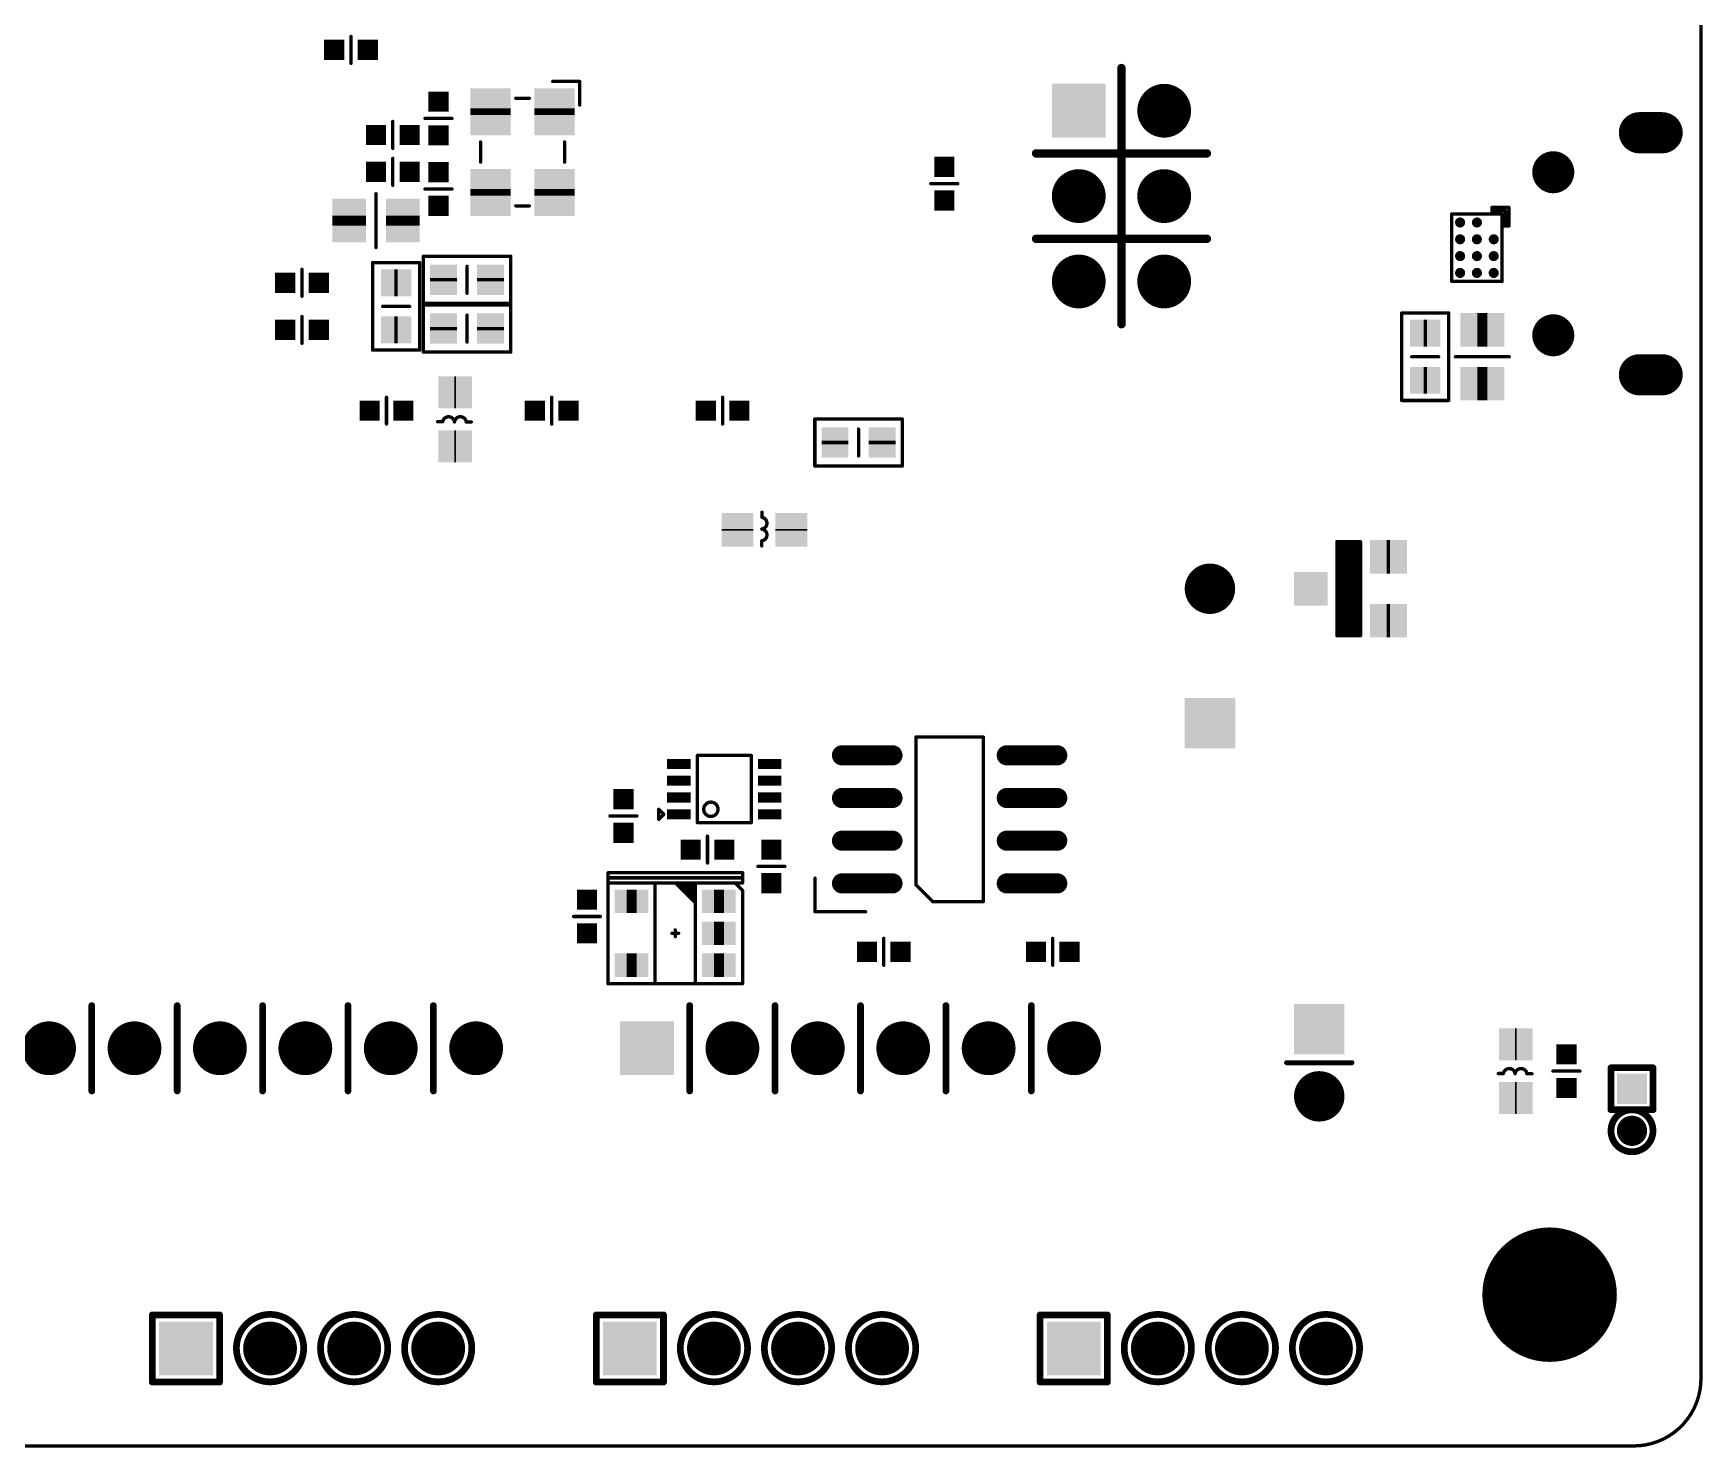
# Model space of a CAD drawing. Extents: x 100 to 205, y 100 to 175.
# Drawn here: x 155.41 to 205.05, y 99.95 to 142.02 of the extents above; entities that cross this region are included whole.
import ezdxf

# ---------------------------------------------------------------- set-up
doc = ezdxf.new("R2010")
doc.units = 0
doc.layers.get('0').update_dxf_attribs({"linetype": 'CONTINUOUS'})
doc.layers.add('MASK-BOTTOM_PHO', color=5, linetype='CONTINUOUS')
doc.layers.add('SILK-BOTTOM_PHO', color=14, linetype='CONTINUOUS')

# ---------------------------------------------------------------- blocks, each defined once
blk = doc.blocks.new('ROUND_32')
at = {"const_width": 1.999996}
blk.add_lwpolyline([(-0.999998, 0, 1), (0.999998, 0, 1)], format="xyb", close=True, dxfattribs=at)
blk = doc.blocks.new('SQUARE_33')
blk.add_solid([(0.499998, 0.499998), (0.499998, -0.499998), (-0.499998, 0.499998), (-0.499998, -0.499998)])
blk = doc.blocks.new('ROUND_11')
at = {"const_width": 0.44996}
blk.add_lwpolyline([(-0.22498, 0, 1), (0.22498, 0, 1)], format="xyb", close=True, dxfattribs=at)
blk = doc.blocks.new('SQUARE_162')
blk.add_solid([(0.44996, 0.44996), (0.44996, -0.44996), (-0.44996, 0.44996), (-0.44996, -0.44996)])
blk = doc.blocks.new('SQUARE_170')
blk.add_solid([(0.799972, 0.799972), (0.799972, -0.799972), (-0.799972, 0.799972), (-0.799972, -0.799972)])
blk = doc.blocks.new('ROUND_171')
at = {"const_width": 0.799972}
blk.add_lwpolyline([(-0.399986, 0, 1), (0.399986, 0, 1)], format="xyb", close=True, dxfattribs=at)
blk = doc.blocks.new('SQUARE_176')
blk.add_solid([(0.750062, 0.750062), (0.750062, -0.750062), (-0.750062, 0.750062), (-0.750062, -0.750062)])
blk = doc.blocks.new('ROUND_177')
at = {"const_width": 0.75006}
blk.add_lwpolyline([(-0.37503, 0, 1), (0.37503, 0, 1)], format="xyb", close=True, dxfattribs=at)
blk = doc.blocks.new('ROUND_187')
at = {"const_width": 0.149986}
blk.add_lwpolyline([(-0.074994, 0, 1), (0.074994, 0, 1)], format="xyb", close=True, dxfattribs=at)
blk = doc.blocks.new('SQUARE_191')
blk.add_solid([(0.299974, 0.299974), (0.299974, -0.299974), (-0.299974, 0.299974), (-0.299974, -0.299974)])
blk = doc.blocks.new('ROUND_230')
at = {"const_width": 0.624966}
blk.add_lwpolyline([(-0.312484, 0, 1), (0.312484, 0, 1)], format="xyb", close=True, dxfattribs=at)
blk = doc.blocks.new('ROUND_1')
at = {"const_width": 0.050038}
blk.add_lwpolyline([(-0.025018, 0, 1), (0.025018, 0, 1)], format="xyb", close=True, dxfattribs=at)
blk = doc.blocks.new('SQUARE_10')
blk.add_solid([(0.350012, 0.350012), (0.350012, -0.350012), (-0.350012, 0.350012), (-0.350012, -0.350012)])
blk = doc.blocks.new('SQUARE_48')
blk.add_solid([(0.599948, 0.599948), (0.599948, -0.599948), (-0.599948, 0.599948), (-0.599948, -0.599948)])
blk = doc.blocks.new('SQUARE_166')
blk.add_solid([(0.47498, 0.47498), (0.47498, -0.47498), (-0.47498, 0.47498), (-0.47498, -0.47498)])
blk = doc.blocks.new('ROUND_175')
at = {"const_width": 0.61252}
blk.add_lwpolyline([(-0.30626, 0, 1), (0.30626, 0, 1)], format="xyb", close=True, dxfattribs=at)
blk = doc.blocks.new('SQUARE_178')
blk.add_solid([(0.149986, 0.149986), (0.149986, -0.149986), (-0.149986, 0.149986), (-0.149986, -0.149986)])
blk = doc.blocks.new('SQUARE_188')
blk.add_solid([(0.40005, 0.40005), (0.40005, -0.40005), (-0.40005, 0.40005), (-0.40005, -0.40005)])
blk = doc.blocks.new('ROUND_219')
at = {"const_width": 0.299974}
blk.add_lwpolyline([(-0.149986, 0, 1), (0.149986, 0, 1)], format="xyb", close=True, dxfattribs=at)
blk = doc.blocks.new('ROUND_6')
at = {"const_width": 0.099948}
blk.add_lwpolyline([(-0.049974, 0, 1), (0.049974, 0, 1)], format="xyb", close=True, dxfattribs=at)
blk = doc.blocks.new('ROUND_22')
at = {"const_width": 0.124968}
blk.add_lwpolyline([(-0.062484, 0, 1), (0.062484, 0, 1)], format="xyb", close=True, dxfattribs=at)
blk = doc.blocks.new('ROUND_61')
at = {"const_width": 0.075056}
blk.add_lwpolyline([(-0.037528, 0, 1), (0.037528, 0, 1)], format="xyb", close=True, dxfattribs=at)

msp = doc.modelspace()

# ---------------------------------------------------------------- linework, layer by layer
at = {"layer": 'MASK-BOTTOM_PHO'}
for points, const_width in [([(205.000098, 172.999908), (205.000098, 102.00005)], 0.100076), ([(169.008806, 139.590018), (169.008806, 139.789916)], 1.199896), ([(170.908726, 139.590018), (170.908726, 139.789916)], 1.199896), ([(203.846176, 139.065), (203.171298, 139.065)], 1.225042), ([(169.008806, 137.189972), (169.008806, 137.38987)], 1.199896), ([(170.908726, 137.189972), (170.908726, 137.38987)], 1.199896), ([(164.800026, 136.299956), (164.800026, 136.59993)], 0.999996), ([(166.399972, 136.299956), (166.399972, 136.59993)], 0.999996), ([(167.608758, 134.640066), (167.608758, 134.739888)], 0.8001), ([(169.008806, 134.640066), (169.008806, 134.739888)], 0.8001), ([(166.249858, 134.599934), (166.150036, 134.599934)], 0.8001), ([(166.249858, 133.199886), (166.150036, 133.199886)], 0.8001), ([(167.608758, 133.188456), (167.608758, 133.288278)], 0.8001), ([(169.008806, 133.188456), (169.008806, 133.288278)], 0.8001), ([(198.650098, 133.199886), (198.350124, 133.199886)], 0.999996), ([(196.85, 133.100064), (196.750178, 133.100064)], 0.8001), ([(196.85, 131.700016), (196.750178, 131.700016)], 0.8001), ([(198.650098, 131.59994), (198.350124, 131.59994)], 0.999996), ([(203.846176, 131.864862), (203.171298, 131.864862)], 1.225042), ([(167.983916, 131.339844), (167.933878, 131.339844)], 0.94996), ([(167.983916, 129.739898), (167.933878, 129.739898)], 0.94996), ([(179.250086, 129.899918), (179.250086, 129.800096)], 0.8001), ([(180.64988, 129.899918), (180.64988, 129.800096)], 0.8001), ([(176.349914, 127.225044), (176.349914, 127.275082)], 0.94996), ([(177.950114, 127.225044), (177.950114, 127.275082)], 0.94996), ([(195.656454, 126.45009), (195.75653, 126.45009)], 0.999996), ([(195.656454, 124.549916), (195.75653, 124.549916)], 0.999996), ([(180.958998, 120.544844), (179.45862, 120.544844)], 0.599948), ([(185.858912, 120.544844), (184.358788, 120.544844)], 0.599948), ([(174.808896, 120.289828), (174.408846, 120.289828)], 0.299972), ([(177.508916, 120.289828), (177.108866, 120.289828)], 0.299972), ([(174.808896, 119.789956), (174.408846, 119.789956)], 0.299972), ([(177.508916, 119.789956), (177.108866, 119.789956)], 0.299972), ([(174.808896, 119.28983), (174.408846, 119.28983)], 0.299972), ([(177.508916, 119.28983), (177.108866, 119.28983)], 0.299972), ([(180.958998, 119.274844), (179.45862, 119.274844)], 0.599948), ([(185.858912, 119.274844), (184.358788, 119.274844)], 0.599948), ([(174.808896, 118.789958), (174.408846, 118.789958)], 0.299972), ([(177.508916, 118.789958), (177.108866, 118.789958)], 0.299972), ([(180.958998, 118.004844), (179.45862, 118.004844)], 0.599948), ([(185.858912, 118.004844), (184.358788, 118.004844)], 0.599948), ([(180.958998, 116.734844), (179.45862, 116.734844)], 0.599948), ([(185.858912, 116.734844), (184.358788, 116.734844)], 0.599948), ([(173.34992, 116.19992), (173.049946, 116.19992)], 0.700024), ([(175.950118, 116.19992), (175.64989, 116.19992)], 0.700024), ([(175.950118, 115.24996), (175.64989, 115.24996)], 0.700024), ([(173.34992, 114.3), (173.049946, 114.3)], 0.700024), ([(175.950118, 114.3), (175.64989, 114.3)], 0.700024), ([(199.524874, 111.949992), (199.47509, 111.949992)], 0.94996), ([(199.524874, 110.350046), (199.47509, 110.350046)], 0.94996), ([(203.000102, 100.000054), (102.00005, 100.000054)], 0.100076)]:
    msp.add_lwpolyline(points, dxfattribs=dict(at, const_width=const_width))
at = {"layer": 'MASK-BOTTOM_PHO', "const_width": 0.100076}
msp.add_lwpolyline([(203.000102, 100.000054, 0.4142136), (205.000098, 102.00005)], format="xyb", dxfattribs=at)
at = {"layer": 'SILK-BOTTOM_PHO'}
for points, const_width in [([(205.000098, 172.999908), (205.000098, 102.00005)], 0.100076), ([(164.85743, 141.129004), (164.85743, 141.929104)], 0.100076), ([(187.768738, 140.989812), (187.768738, 133.369812)], 0.249936), ([(171.658788, 140.590016), (170.858688, 140.590016)], 0.100076), ([(171.658788, 139.889992), (171.658788, 140.590016)], 0.100076), ([(169.758868, 140.08989), (170.158918, 140.08989)], 0.100076), ([(167.858694, 139.489942), (167.058848, 139.489942)], 0.100076), ([(166.099998, 139.400026), (166.099998, 138.599926)], 0.100076), ([(168.708832, 138.789918), (168.708832, 138.489944)], 0.100076), ([(168.708832, 138.489944), (168.708832, 138.18997)], 0.100076), ([(171.2087, 138.18997), (171.2087, 138.789918)], 0.100076), ([(190.308738, 138.449812), (185.228738, 138.449812)], 0.249936), ([(166.099998, 138.299952), (166.099998, 137.500106)], 0.100076), ([(182.099966, 137.54989), (182.900066, 137.54989)], 0.100076), ([(165.600126, 137.249916), (165.600126, 135.64997)], 0.100076), ([(167.058848, 137.38987), (167.858694, 137.38987)], 0.100076), ([(169.758868, 136.889998), (170.158918, 136.889998)], 0.100076), ([(197.588886, 136.644888), (198.338694, 136.644888)], 0.100076), ([(197.588886, 134.644892), (197.588886, 136.644888)], 0.100076), ([(198.338694, 136.644888), (199.088756, 136.644888)], 0.100076), ([(199.288908, 136.844786), (198.788782, 136.844786)], 0.100076), ([(198.788782, 136.844786), (198.788782, 136.694926)], 0.100076), ([(199.188832, 136.744964), (198.788782, 136.744964)], 0.100076), ([(198.788782, 136.744964), (198.788782, 136.644888)], 0.100076), ([(199.088756, 136.644888), (199.088756, 134.644892)], 0.100076), ([(199.188832, 136.294876), (199.188832, 136.744964)], 0.100076), ([(199.288908, 136.294876), (199.288908, 136.844786)], 0.100076), ([(190.308738, 135.909812), (185.228738, 135.909812)], 0.249936), ([(199.088756, 136.294876), (199.188832, 136.294876)], 0.100076), ([(199.138794, 136.294876), (199.288908, 136.294876)], 0.100076), ([(163.399978, 134.999984), (163.399978, 134.199884)], 0.100076), ([(165.50005, 132.599938), (165.50005, 135.199882)], 0.100076), ([(165.50005, 135.199882), (166.900098, 135.199882)], 0.100076), ([(166.900098, 135.199882), (166.900098, 132.899912)], 0.100076), ([(169.608754, 135.389874), (167.00881, 135.389874)], 0.100076), ([(167.00881, 135.389874), (167.00881, 133.989826)], 0.100076), ([(168.308782, 134.2898), (168.308782, 135.0899)], 0.100076), ([(169.608754, 133.989826), (169.608754, 135.389874)], 0.100076), ([(199.088756, 134.644892), (197.588886, 134.644892)], 0.100076), ([(167.00881, 133.989826), (167.308784, 133.989826)], 0.100076), ([(167.308784, 133.989826), (169.608754, 133.989826)], 0.100076), ([(163.399978, 133.599936), (163.399978, 132.80009)], 0.100076), ([(165.800024, 133.89991), (166.59987, 133.89991)], 0.100076), ([(169.608754, 133.938264), (167.00881, 133.938264)], 0.100076), ([(167.00881, 133.938264), (167.00881, 132.538216)], 0.100076), ([(168.308782, 132.83819), (168.308782, 133.63829)], 0.100076), ([(169.608754, 132.538216), (169.608754, 133.938264)], 0.100076), ([(196.099938, 131.100068), (196.099938, 133.700012)], 0.100076), ([(196.099938, 133.700012), (197.499986, 133.700012)], 0.100076), ([(197.499986, 133.700012), (197.499986, 131.400042)], 0.100076), ([(166.900098, 132.599938), (165.50005, 132.599938)], 0.100076), ([(166.900098, 132.899912), (166.900098, 132.599938)], 0.100076), ([(167.00881, 132.538216), (167.308784, 132.538216)], 0.100076), ([(167.308784, 132.538216), (169.608754, 132.538216)], 0.100076), ([(196.399912, 132.40004), (197.200012, 132.40004)], 0.100076), ([(197.699884, 132.40004), (199.300084, 132.40004)], 0.100076), ([(165.913054, 131.197604), (165.913054, 130.397504)], 0.100076), ([(170.82643, 131.197604), (170.82643, 130.397504)], 0.100076), ([(175.90643, 131.197604), (175.90643, 130.397504)], 0.100076), ([(197.499986, 131.100068), (196.099938, 131.100068)], 0.100076), ([(197.499986, 131.400042), (197.499986, 131.100068)], 0.100076), ([(180.950108, 130.549904), (178.649884, 130.549904)], 0.100076), ([(178.649884, 130.549904), (178.649884, 129.15011)], 0.100076), ([(181.250082, 130.549904), (180.950108, 130.549904)], 0.100076), ([(181.250082, 129.15011), (181.250082, 130.549904)], 0.100076), ([(167.433752, 130.468878), (167.584882, 130.468878)], 0.100076), ([(167.933878, 130.46202), (167.934894, 130.468878)], 0.100076), ([(168.28389, 130.46202), (168.43375, 130.46202)], 0.100076), ([(179.95011, 130.24993), (179.95011, 129.450084)], 0.100076), ([(178.649884, 129.15011), (181.250082, 129.15011)], 0.100076), ([(177.078894, 127.774954), (177.078894, 127.624078)], 0.100076), ([(177.072036, 127.275082), (177.078894, 127.274066)], 0.100076), ([(177.072036, 126.92507), (177.072036, 126.774956)], 0.100076), ([(194.87642, 126.899924), (194.176396, 126.899924)], 0.100076), ([(194.176396, 126.899924), (194.176396, 124.100082)], 0.100076), ([(194.176396, 126.889764), (194.87642, 126.889764)], 0.100076), ([(194.176396, 126.799594), (194.87642, 126.799594)], 0.100076), ([(194.176396, 126.709678), (194.87642, 126.709678)], 0.100076), ([(194.176396, 126.619762), (194.87642, 126.619762)], 0.100076), ([(194.176396, 126.529592), (194.87642, 126.529592)], 0.100076), ([(194.87642, 124.100082), (194.87642, 126.899924)], 0.100076), ([(194.176396, 126.439676), (194.87642, 126.439676)], 0.100076), ([(194.176396, 126.34976), (194.87642, 126.34976)], 0.100076), ([(194.176396, 126.25959), (194.87642, 126.25959)], 0.100076), ([(194.176396, 126.169674), (194.87642, 126.169674)], 0.100076), ([(194.176396, 126.079758), (194.87642, 126.079758)], 0.100076), ([(194.176396, 125.989588), (194.87642, 125.989588)], 0.100076), ([(194.176396, 125.899672), (194.87642, 125.899672)], 0.100076), ([(194.176396, 125.809756), (194.87642, 125.809756)], 0.100076), ([(194.176396, 125.719586), (194.87642, 125.719586)], 0.100076), ([(194.176396, 125.62967), (194.87642, 125.62967)], 0.100076), ([(194.176396, 125.539754), (194.87642, 125.539754)], 0.100076), ([(194.176396, 125.449584), (194.87642, 125.449584)], 0.100076), ([(194.176396, 125.359668), (194.87642, 125.359668)], 0.100076), ([(194.176396, 125.269752), (194.87642, 125.269752)], 0.100076), ([(194.176396, 125.179582), (194.87642, 125.179582)], 0.100076), ([(194.176396, 125.089666), (194.87642, 125.089666)], 0.100076), ([(194.176396, 124.99975), (194.87642, 124.99975)], 0.100076), ([(194.176396, 124.90958), (194.87642, 124.90958)], 0.100076), ([(194.176396, 124.819664), (194.87642, 124.819664)], 0.100076), ([(194.176396, 124.729748), (194.87642, 124.729748)], 0.100076), ([(194.176396, 124.639578), (194.87642, 124.639578)], 0.100076), ([(194.176396, 124.549662), (194.87642, 124.549662)], 0.100076), ([(194.176396, 124.459746), (194.87642, 124.459746)], 0.100076), ([(194.176396, 124.369576), (194.87642, 124.369576)], 0.100076), ([(194.176396, 124.27966), (194.87642, 124.27966)], 0.100076), ([(194.176396, 124.189744), (194.87642, 124.189744)], 0.100076), ([(194.176396, 124.100082), (194.87642, 124.100082)], 0.100076), ([(183.658764, 121.089928), (181.658768, 121.089928)], 0.100076), ([(181.658768, 121.089928), (181.658768, 116.689886)], 0.100076), ([(183.658764, 116.190014), (183.658764, 121.089928)], 0.100076), ([(176.758854, 120.540018), (175.158908, 120.540018)], 0.100076), ([(175.158908, 120.540018), (175.158908, 118.540022)], 0.100076), ([(176.758854, 119.54002), (176.758854, 120.540018)], 0.100076), ([(176.758854, 118.540022), (176.758854, 119.54002)], 0.100076), ([(173.35881, 118.73992), (172.55871, 118.73992)], 0.100076), ([(174.15891, 118.789958), (174.008796, 118.939818)], 0.100076), ([(174.008796, 118.939818), (174.008796, 118.639844)], 0.100076), ([(174.008796, 118.639844), (174.15891, 118.789958)], 0.100076), ([(175.158908, 118.540022), (176.758854, 118.540022)], 0.100076), ([(175.458882, 117.339872), (175.458882, 118.139972)], 0.100076), ([(176.958752, 117.239796), (177.758852, 117.239796)], 0.100076), ([(172.500036, 116.800122), (172.500036, 117.050058)], 0.100076), ([(172.500036, 117.050058), (176.500028, 117.050058)], 0.100076), ([(172.500036, 116.750084), (172.500036, 113.75009)], 0.100076), ([(176.274984, 116.750084), (172.500036, 116.750084)], 0.100076), ([(172.524928, 116.899944), (176.474882, 116.899944)], 0.100076), ([(173.900084, 116.750084), (173.900084, 113.75009)], 0.100076), ([(175.09998, 116.750084), (173.900084, 116.750084)], 0.100076), ([(174.524924, 116.724938), (175.062388, 116.187474)], 0.100076), ([(174.600108, 116.724938), (175.062388, 116.262404)], 0.100076), ([(174.675038, 116.724938), (175.062388, 116.337588)], 0.100076), ([(174.775114, 116.724938), (175.087534, 116.412518)], 0.100076), ([(174.850044, 116.750084), (175.075088, 116.52504)], 0.100076), ([(174.95012, 116.750084), (175.075088, 116.625116)], 0.100076), ([(175.09998, 113.75009), (175.09998, 116.750084)], 0.100076), ([(176.500028, 116.750084), (175.999902, 116.750084)], 0.100076), ([(176.500028, 116.52504), (176.274984, 116.750084)], 0.100076), ([(176.500028, 117.050058), (176.500028, 116.750084)], 0.100076), ([(178.658774, 115.889786), (178.658774, 116.889784)], 0.100076), ([(181.658768, 116.689886), (182.158894, 116.190014)], 0.100076), ([(176.500028, 113.75009), (176.500028, 116.52504)], 0.100076), ([(182.158894, 116.190014), (183.658764, 116.190014)], 0.100076), ([(171.474892, 115.750086), (172.274992, 115.750086)], 0.100076), ([(180.158898, 115.889786), (178.658774, 115.889786)], 0.100076), ([(174.399956, 115.24996), (174.600108, 115.24996)], 0.100076), ([(174.500032, 115.350036), (174.500032, 115.149884)], 0.100076), ([(180.699918, 115.1001), (180.699918, 114.3)], 0.100076), ([(185.725054, 114.3), (185.725054, 115.1001)], 0.100076), ([(172.500036, 113.75009), (176.500028, 113.75009)], 0.100076), ([(173.900084, 113.75009), (175.09998, 113.75009)], 0.100076), ([(157.148784, 113.09985), (157.148784, 110.55985)], 0.199898), ([(159.688784, 113.09985), (159.688784, 110.55985)], 0.199898), ([(162.228784, 113.09985), (162.228784, 110.55985)], 0.199898), ([(164.768784, 113.09985), (164.768784, 110.55985)], 0.199898), ([(167.308784, 113.09985), (167.308784, 110.55985)], 0.199898), ([(174.928784, 113.09985), (174.928784, 110.55985)], 0.199898), ([(177.468784, 113.09985), (177.468784, 110.55985)], 0.199898), ([(180.008784, 113.09985), (180.008784, 110.55985)], 0.199898), ([(182.548784, 113.09985), (182.548784, 110.55985)], 0.199898), ([(185.088784, 113.09985), (185.088784, 110.55985)], 0.199898), ([(194.61988, 111.400082), (192.680082, 111.400082)], 0.150114), ([(201.399902, 111.149892), (200.600056, 111.149892)], 0.100076), ([(202.32497, 110.624874), (202.32497, 111.249968)], 0.199898), ([(202.32497, 111.249968), (203.574904, 111.249968)], 0.199898), ([(203.574904, 111.249968), (203.574904, 110.624874)], 0.199898), ([(198.974964, 111.079026), (199.126094, 111.079026)], 0.100076), ([(199.47509, 111.071914), (199.476106, 111.079026)], 0.100076), ([(199.825102, 111.071914), (199.974962, 111.071914)], 0.100076), ([(202.32497, 110.624874), (202.32497, 110.000034)], 0.199898), ([(203.574904, 110.000034), (203.574904, 110.624874)], 0.199898), ([(202.32497, 110.000034), (203.574904, 110.000034)], 0.199898), ([(158.950152, 102.948486), (158.950152, 103.8987)], 0.199898), ([(158.950152, 103.8987), (160.950148, 103.8987)], 0.199898), ([(160.950148, 103.8987), (160.950148, 101.898704)], 0.199898), ([(172.150024, 102.948486), (172.150024, 103.8987)], 0.199898), ([(172.150024, 103.8987), (174.15002, 103.8987)], 0.199898), ([(174.15002, 103.8987), (174.15002, 101.898704)], 0.199898), ([(185.35015, 102.948486), (185.35015, 103.8987)], 0.199898), ([(185.35015, 103.8987), (187.350146, 103.8987)], 0.199898), ([(187.350146, 103.8987), (187.350146, 101.898704)], 0.199898), ([(158.950152, 101.898704), (158.950152, 102.948486)], 0.199898), ([(172.150024, 101.898704), (172.150024, 102.948486)], 0.199898), ([(185.35015, 101.898704), (185.35015, 102.948486)], 0.199898), ([(160.950148, 101.898704), (158.950152, 101.898704)], 0.199898), ([(174.15002, 101.898704), (172.150024, 101.898704)], 0.199898), ([(187.350146, 101.898704), (185.35015, 101.898704)], 0.199898), ([(203.000102, 100.000054), (102.00005, 100.000054)], 0.100076)]:
    msp.add_lwpolyline(points, dxfattribs=dict(at, const_width=const_width))
for points, const_width in [([(167.88384, 130.56489, 0.6090206), (167.584882, 130.468878)], 0.100076), ([(167.933878, 130.461766, 0.1666078), (167.883892, 130.564942)], 0.100076), ([(168.233852, 130.56489, 0.6090206), (167.934894, 130.468878)], 0.100076), ([(168.28389, 130.461766, 0.1666078), (168.233904, 130.564942)], 0.100076), ([(177.174906, 127.32512, 0.6098475), (177.078894, 127.624078)], 0.100076), ([(177.072036, 127.275082, 0.1664542), (177.174928, 127.325096)], 0.100076), ([(177.174906, 126.975108, 0.6098475), (177.078894, 127.274066)], 0.100076), ([(177.072036, 126.92507, 0.1664542), (177.174928, 126.975084)], 0.100076), ([(199.425052, 111.175038, 0.6090206), (199.126094, 111.079026)], 0.100076), ([(199.47509, 111.071914, 0.1665025), (199.424998, 111.174984)], 0.100076), ([(199.775064, 111.175038, 0.6090206), (199.476106, 111.079026)], 0.100076), ([(199.825102, 111.071914, 0.1665025), (199.77501, 111.174984)], 0.100076), ([(203.574904, 109.37494, 1), (202.32497, 109.37494)], 0.199898), ([(202.32497, 109.37494, 1), (203.574904, 109.37494)], 0.199898), ([(163.450016, 102.898448, 1.0140676), (161.45002, 102.898448)], 0.199898), ([(165.950138, 102.898448, 1.0140676), (163.950142, 102.898448)], 0.199898), ([(168.450006, 102.898448, 1.0140676), (166.45001, 102.898448)], 0.199898), ([(176.650142, 102.898448, 1.0140676), (174.650146, 102.898448)], 0.199898), ([(179.15001, 102.898448, 1.0140676), (177.150014, 102.898448)], 0.199898), ([(181.650132, 102.898448, 1.0140676), (179.650136, 102.898448)], 0.199898), ([(189.850014, 102.898448, 1.0140676), (187.850018, 102.898448)], 0.199898), ([(192.350136, 102.898448, 1.0140676), (190.35014, 102.898448)], 0.199898), ([(194.850004, 102.898448, 1.0140676), (192.850008, 102.898448)], 0.199898), ([(161.45002, 102.898448, 0.9929132), (163.450016, 102.898448)], 0.199898), ([(163.950142, 102.898448, 0.9929132), (165.950138, 102.898448)], 0.199898), ([(166.45001, 102.898448, 0.9929132), (168.450006, 102.898448)], 0.199898), ([(174.650146, 102.898448, 0.9929132), (176.650142, 102.898448)], 0.199898), ([(177.150014, 102.898448, 0.9929132), (179.15001, 102.898448)], 0.199898), ([(179.650136, 102.898448, 0.9929132), (181.650132, 102.898448)], 0.199898), ([(187.850018, 102.898448, 0.9929132), (189.850014, 102.898448)], 0.199898), ([(190.35014, 102.898448, 0.9929132), (192.350136, 102.898448)], 0.199898), ([(192.850008, 102.898448, 0.9929132), (194.850004, 102.898448)], 0.199898), ([(203.000102, 100.000054, 0.4142136), (205.000098, 102.00005)], 0.100076)]:
    msp.add_lwpolyline(points, format="xyb", dxfattribs=dict(at, const_width=const_width))
at = {"layer": 'SILK-BOTTOM_PHO', "const_width": 0.100076}
msp.add_lwpolyline([(175.34636, 118.939818, 1), (175.771048, 118.939818, 1)], format="xyb", close=True, dxfattribs=at)

# ---------------------------------------------------------------- block references
at = {"layer": 'MASK-BOTTOM_PHO'}
for name, p in [('SQUARE_191', (164.357558, 141.529054)), ('SQUARE_191', (165.357556, 141.529054)), ('SQUARE_170', (186.498738, 139.719812)), ('ROUND_171', (189.038738, 139.719812)), ('SQUARE_191', (167.458898, 139.989814)), ('SQUARE_48', (169.008806, 139.789916)), ('SQUARE_48', (169.008806, 139.590018)), ('SQUARE_48', (170.908726, 139.789916)), ('SQUARE_48', (170.908726, 139.590018)), ('ROUND_175', (203.171298, 139.065)), ('ROUND_175', (203.846176, 139.065)), ('SQUARE_191', (165.599872, 138.999976)), ('SQUARE_191', (166.600124, 138.999976)), ('SQUARE_191', (167.458898, 138.989816)), ('ROUND_230', (200.608692, 137.889996)), ('SQUARE_191', (165.599872, 137.899902)), ('SQUARE_191', (166.600124, 137.899902)), ('SQUARE_191', (167.458898, 137.889996)), ('SQUARE_191', (182.500016, 138.050016)), ('SQUARE_48', (169.008806, 137.38987)), ('SQUARE_48', (169.008806, 137.189972)), ('SQUARE_48', (170.908726, 137.38987)), ('SQUARE_48', (170.908726, 137.189972)), ('ROUND_171', (186.498738, 137.179812)), ('ROUND_171', (189.038738, 137.179812)), ('SQUARE_33', (164.800026, 136.59993)), ('SQUARE_33', (166.399972, 136.59993)), ('SQUARE_191', (167.458898, 136.889998)), ('SQUARE_191', (182.500016, 137.050018)), ('SQUARE_33', (164.800026, 136.299956)), ('SQUARE_33', (166.399972, 136.299956)), ('ROUND_187', (197.838822, 136.394952)), ('ROUND_187', (198.338694, 136.394952)), ('ROUND_187', (197.838822, 135.894826)), ('ROUND_187', (198.338694, 135.894826)), ('ROUND_187', (198.83882, 135.894826)), ('ROUND_187', (197.838822, 135.394954)), ('ROUND_187', (198.338694, 135.394954)), ('ROUND_187', (198.83882, 135.394954)), ('SQUARE_188', (167.608758, 134.739888)), ('SQUARE_188', (167.608758, 134.640066)), ('SQUARE_188', (169.008806, 134.739888)), ('SQUARE_188', (169.008806, 134.640066)), ('ROUND_171', (186.498738, 134.639812)), ('ROUND_171', (189.038738, 134.639812)), ('ROUND_187', (197.838822, 134.894828)), ('ROUND_187', (198.338694, 134.894828)), ('ROUND_187', (198.83882, 134.894828)), ('SQUARE_191', (162.900106, 134.599934)), ('SQUARE_191', (163.900104, 134.599934)), ('SQUARE_188', (166.150036, 134.599934)), ('SQUARE_188', (166.249858, 134.599934)), ('SQUARE_188', (166.150036, 133.199886)), ('SQUARE_188', (166.249858, 133.199886)), ('SQUARE_188', (167.608758, 133.288278)), ('SQUARE_188', (167.608758, 133.188456)), ('SQUARE_188', (169.008806, 133.288278)), ('SQUARE_188', (169.008806, 133.188456)), ('SQUARE_33', (198.350124, 133.199886)), ('SQUARE_33', (198.650098, 133.199886)), ('ROUND_230', (200.608692, 133.039866)), ('SQUARE_191', (162.900106, 133.199886)), ('SQUARE_191', (163.900104, 133.199886)), ('SQUARE_188', (196.750178, 133.100064)), ('SQUARE_188', (196.85, 133.100064)), ('SQUARE_188', (196.750178, 131.700016)), ('SQUARE_188', (196.85, 131.700016)), ('SQUARE_33', (198.350124, 131.59994)), ('SQUARE_33', (198.650098, 131.59994)), ('ROUND_175', (203.171298, 131.864862)), ('ROUND_175', (203.846176, 131.864862)), ('SQUARE_166', (167.933878, 131.339844)), ('SQUARE_166', (167.983916, 131.339844)), ('SQUARE_191', (165.412928, 130.797554)), ('SQUARE_191', (166.412926, 130.797554)), ('SQUARE_191', (170.326558, 130.797554)), ('SQUARE_191', (171.326556, 130.797554)), ('SQUARE_191', (175.406558, 130.797554)), ('SQUARE_191', (176.406556, 130.797554)), ('SQUARE_166', (167.933878, 129.739898)), ('SQUARE_166', (167.983916, 129.739898)), ('SQUARE_188', (179.250086, 129.899918)), ('SQUARE_188', (179.250086, 129.800096)), ('SQUARE_188', (180.64988, 129.899918)), ('SQUARE_188', (180.64988, 129.800096)), ('SQUARE_166', (176.349914, 127.275082)), ('SQUARE_166', (176.349914, 127.225044)), ('SQUARE_166', (177.950114, 127.275082)), ('SQUARE_166', (177.950114, 127.225044)), ('SQUARE_33', (195.656454, 126.45009)), ('SQUARE_33', (195.75653, 126.45009)), ('ROUND_177', (190.399924, 125.499876)), ('SQUARE_33', (193.396616, 125.499876)), ('SQUARE_33', (195.656454, 124.549916)), ('SQUARE_33', (195.75653, 124.549916)), ('SQUARE_176', (190.399924, 121.499884)), ('ROUND_219', (179.45862, 120.544844)), ('ROUND_219', (180.958998, 120.544844)), ('ROUND_219', (184.358788, 120.544844)), ('ROUND_219', (185.858912, 120.544844)), ('SQUARE_178', (174.408846, 120.289828)), ('SQUARE_178', (174.808896, 120.289828)), ('SQUARE_178', (177.108866, 120.289828)), ('SQUARE_178', (177.508916, 120.289828)), ('SQUARE_178', (174.408846, 119.789956)), ('SQUARE_178', (174.808896, 119.789956)), ('SQUARE_178', (177.108866, 119.789956)), ('SQUARE_178', (177.508916, 119.789956)), ('SQUARE_191', (172.95876, 119.239792)), ('SQUARE_178', (174.408846, 119.28983)), ('SQUARE_178', (174.808896, 119.28983)), ('SQUARE_178', (177.108866, 119.28983)), ('SQUARE_178', (177.508916, 119.28983)), ('ROUND_219', (179.45862, 119.274844)), ('ROUND_219', (180.958998, 119.274844)), ('ROUND_219', (184.358788, 119.274844)), ('ROUND_219', (185.858912, 119.274844)), ('SQUARE_178', (174.408846, 118.789958)), ('SQUARE_178', (174.808896, 118.789958)), ('SQUARE_178', (177.108866, 118.789958)), ('SQUARE_178', (177.508916, 118.789958)), ('SQUARE_191', (172.95876, 118.239794)), ('ROUND_219', (179.45862, 118.004844)), ('ROUND_219', (180.958998, 118.004844)), ('ROUND_219', (184.358788, 118.004844)), ('ROUND_219', (185.858912, 118.004844)), ('SQUARE_191', (174.958756, 117.739922)), ('SQUARE_191', (175.958754, 117.739922)), ('SQUARE_191', (177.358802, 117.739922)), ('SQUARE_191', (177.358802, 116.739924)), ('ROUND_219', (179.45862, 116.734844)), ('ROUND_219', (180.958998, 116.734844)), ('ROUND_219', (184.358788, 116.734844)), ('ROUND_219', (185.858912, 116.734844)), ('SQUARE_191', (171.874942, 116.249958)), ('SQUARE_10', (173.049946, 116.19992)), ('SQUARE_10', (173.34992, 116.19992)), ('SQUARE_10', (175.64989, 116.19992)), ('SQUARE_10', (175.950118, 116.19992)), ('SQUARE_191', (171.874942, 115.24996)), ('SQUARE_10', (175.64989, 115.24996)), ('SQUARE_10', (175.950118, 115.24996)), ('SQUARE_191', (180.200046, 114.70005)), ('SQUARE_191', (181.200044, 114.70005)), ('SQUARE_191', (185.224928, 114.70005)), ('SQUARE_191', (186.224926, 114.70005)), ('SQUARE_10', (173.049946, 114.3)), ('SQUARE_10', (173.34992, 114.3)), ('SQUARE_10', (175.64989, 114.3)), ('SQUARE_10', (175.950118, 114.3)), ('SQUARE_176', (193.650108, 112.40008)), ('ROUND_171', (155.878784, 111.82985)), ('ROUND_171', (158.418784, 111.82985)), ('ROUND_171', (160.958784, 111.82985)), ('ROUND_171', (163.498784, 111.82985)), ('ROUND_171', (166.038784, 111.82985)), ('ROUND_171', (168.578784, 111.82985)), ('SQUARE_170', (173.658784, 111.82985)), ('ROUND_171', (176.198784, 111.82985)), ('ROUND_171', (178.738784, 111.82985)), ('ROUND_171', (181.278784, 111.82985)), ('ROUND_171', (183.818784, 111.82985)), ('ROUND_171', (186.358784, 111.82985)), ('SQUARE_166', (199.47509, 111.949992)), ('SQUARE_166', (199.524874, 111.949992)), ('SQUARE_191', (201.000106, 111.650018)), ('ROUND_177', (193.650108, 110.400084)), ('SQUARE_166', (199.47509, 110.350046)), ('SQUARE_166', (199.524874, 110.350046)), ('SQUARE_191', (201.000106, 110.65002)), ('SQUARE_162', (202.950064, 110.624874)), ('ROUND_11', (202.950064, 109.37494)), ('ROUND_32', (200.49998, 104.499918)), ('SQUARE_170', (159.95015, 102.898702)), ('ROUND_171', (162.450018, 102.898702)), ('ROUND_171', (164.95014, 102.898702)), ('ROUND_171', (167.450008, 102.898702)), ('SQUARE_170', (173.150022, 102.898702)), ('ROUND_171', (175.650144, 102.898702)), ('ROUND_171', (178.150012, 102.898702)), ('ROUND_171', (180.650134, 102.898702)), ('SQUARE_170', (186.350148, 102.898702)), ('ROUND_171', (188.850016, 102.898702)), ('ROUND_171', (191.350138, 102.898702)), ('ROUND_171', (193.850006, 102.898702)), ('ROUND_1', (205.000098, 102.00005)), ('ROUND_1', (205.000098, 102.00005)), ('ROUND_1', (203.000102, 100.000054)), ('ROUND_1', (203.000102, 100.000054))]:
    msp.add_blockref(name, p, dxfattribs=at)
at = {"layer": 'SILK-BOTTOM_PHO'}
for name, p in [('ROUND_1', (164.85743, 141.929104)), ('ROUND_1', (164.85743, 141.129004)), ('ROUND_22', (187.768738, 140.989812)), ('ROUND_1', (170.858688, 140.590016)), ('ROUND_1', (171.658788, 140.590016)), ('ROUND_1', (169.758868, 140.08989)), ('ROUND_1', (170.158918, 140.08989)), ('ROUND_1', (167.058848, 139.489942)), ('ROUND_1', (167.858694, 139.489942)), ('ROUND_1', (171.658788, 139.889992)), ('ROUND_1', (166.099998, 139.400026)), ('ROUND_1', (166.099998, 138.599926)), ('ROUND_1', (168.708832, 138.789918)), ('ROUND_1', (168.708832, 138.489944)), ('ROUND_1', (171.2087, 138.789918)), ('ROUND_22', (185.228738, 138.449812)), ('ROUND_22', (190.308738, 138.449812)), ('ROUND_1', (166.099998, 138.299952)), ('ROUND_1', (168.708832, 138.18997)), ('ROUND_1', (171.2087, 138.18997)), ('ROUND_1', (166.099998, 137.500106)), ('ROUND_1', (182.099966, 137.54989)), ('ROUND_1', (182.900066, 137.54989)), ('ROUND_1', (165.600126, 137.249916)), ('ROUND_1', (167.058848, 137.38987)), ('ROUND_1', (167.858694, 137.38987)), ('ROUND_1', (169.758868, 136.889998)), ('ROUND_1', (170.158918, 136.889998)), ('ROUND_1', (197.588886, 136.644888)), ('ROUND_1', (197.588886, 136.644888)), ('ROUND_1', (198.338694, 136.644888)), ('ROUND_1', (198.788782, 136.844786)), ('ROUND_1', (198.788782, 136.744964)), ('ROUND_1', (198.788782, 136.694926)), ('ROUND_1', (198.788782, 136.644888)), ('ROUND_1', (199.088756, 136.644888)), ('ROUND_1', (199.188832, 136.744964)), ('ROUND_1', (199.288908, 136.844786)), ('ROUND_22', (185.228738, 135.909812)), ('ROUND_22', (190.308738, 135.909812)), ('ROUND_1', (199.088756, 136.294876)), ('ROUND_1', (199.138794, 136.294876)), ('ROUND_1', (199.188832, 136.294876)), ('ROUND_1', (199.288908, 136.294876)), ('ROUND_1', (165.600126, 135.64997)), ('ROUND_1', (163.399978, 134.999984)), ('ROUND_1', (165.50005, 135.199882)), ('ROUND_1', (166.900098, 135.199882)), ('ROUND_1', (167.00881, 135.389874)), ('ROUND_1', (168.308782, 135.0899)), ('ROUND_1', (169.608754, 135.389874)), ('ROUND_1', (197.588886, 134.644892)), ('ROUND_1', (199.088756, 134.644892)), ('ROUND_1', (163.399978, 134.199884)), ('ROUND_1', (167.00881, 133.989826)), ('ROUND_1', (167.00881, 133.989826)), ('ROUND_1', (167.308784, 133.989826)), ('ROUND_1', (168.308782, 134.2898)), ('ROUND_1', (169.608754, 133.989826)), ('ROUND_1', (163.399978, 133.599936)), ('ROUND_1', (165.800024, 133.89991)), ('ROUND_1', (166.59987, 133.89991)), ('ROUND_1', (167.00881, 133.938264)), ('ROUND_1', (168.308782, 133.63829)), ('ROUND_1', (169.608754, 133.938264)), ('ROUND_1', (196.099938, 133.700012)), ('ROUND_1', (197.499986, 133.700012)), ('ROUND_22', (187.768738, 133.369812)), ('ROUND_1', (163.399978, 132.80009)), ('ROUND_1', (165.50005, 132.599938)), ('ROUND_1', (166.900098, 132.899912)), ('ROUND_1', (166.900098, 132.899912)), ('ROUND_1', (166.900098, 132.599938)), ('ROUND_1', (167.00881, 132.538216)), ('ROUND_1', (167.00881, 132.538216)), ('ROUND_1', (167.308784, 132.538216)), ('ROUND_1', (168.308782, 132.83819)), ('ROUND_1', (169.608754, 132.538216)), ('ROUND_1', (196.399912, 132.40004)), ('ROUND_1', (197.200012, 132.40004)), ('ROUND_1', (197.699884, 132.40004)), ('ROUND_1', (199.300084, 132.40004)), ('ROUND_1', (165.913054, 131.197604)), ('ROUND_1', (170.82643, 131.197604)), ('ROUND_1', (175.90643, 131.197604)), ('ROUND_1', (196.099938, 131.100068)), ('ROUND_1', (197.499986, 131.400042)), ('ROUND_1', (197.499986, 131.400042)), ('ROUND_1', (197.499986, 131.100068)), ('ROUND_1', (167.88384, 130.56489)), ('ROUND_1', (167.883892, 130.564942)), ('ROUND_1', (168.233852, 130.56489)), ('ROUND_1', (168.233904, 130.564942)), ('ROUND_1', (178.649884, 130.549904)), ('ROUND_1', (180.950108, 130.549904)), ('ROUND_1', (181.250082, 130.549904)), ('ROUND_1', (181.250082, 130.549904)), ('ROUND_1', (165.913054, 130.397504)), ('ROUND_1', (167.433752, 130.468878)), ('ROUND_1', (167.584882, 130.468878)), ('ROUND_1', (167.584882, 130.468878)), ('ROUND_1', (167.933878, 130.46202)), ('ROUND_1', (167.933878, 130.461766)), ('ROUND_1', (167.934894, 130.468878)), ('ROUND_1', (167.934894, 130.468878)), ('ROUND_1', (168.28389, 130.46202)), ('ROUND_1', (168.28389, 130.461766)), ('ROUND_1', (168.43375, 130.46202)), ('ROUND_1', (170.82643, 130.397504)), ('ROUND_1', (175.90643, 130.397504)), ('ROUND_1', (179.95011, 130.24993)), ('ROUND_1', (178.649884, 129.15011)), ('ROUND_1', (179.95011, 129.450084)), ('ROUND_1', (181.250082, 129.15011)), ('ROUND_1', (177.078894, 127.774954)), ('ROUND_1', (177.078894, 127.624078)), ('ROUND_1', (177.078894, 127.624078)), ('ROUND_1', (177.072036, 127.275082)), ('ROUND_1', (177.072036, 127.275082)), ('ROUND_1', (177.078894, 127.274066)), ('ROUND_1', (177.078894, 127.274066)), ('ROUND_1', (177.174906, 127.32512)), ('ROUND_1', (177.174928, 127.325096)), ('ROUND_1', (177.072036, 126.92507)), ('ROUND_1', (177.072036, 126.92507)), ('ROUND_1', (177.072036, 126.774956)), ('ROUND_1', (177.174906, 126.975108)), ('ROUND_1', (177.174928, 126.975084)), ('ROUND_1', (194.176396, 126.899924)), ('ROUND_1', (194.176396, 126.889764)), ('ROUND_1', (194.176396, 126.799594)), ('ROUND_1', (194.176396, 126.709678)), ('ROUND_1', (194.176396, 126.619762)), ('ROUND_1', (194.176396, 126.529592)), ('ROUND_1', (194.87642, 126.899924)), ('ROUND_1', (194.87642, 126.889764)), ('ROUND_1', (194.87642, 126.799594)), ('ROUND_1', (194.87642, 126.709678)), ('ROUND_1', (194.87642, 126.619762)), ('ROUND_1', (194.87642, 126.529592)), ('ROUND_1', (194.176396, 126.439676)), ('ROUND_1', (194.176396, 126.34976)), ('ROUND_1', (194.176396, 126.25959)), ('ROUND_1', (194.176396, 126.169674)), ('ROUND_1', (194.176396, 126.079758)), ('ROUND_1', (194.87642, 126.439676)), ('ROUND_1', (194.87642, 126.34976)), ('ROUND_1', (194.87642, 126.25959)), ('ROUND_1', (194.87642, 126.169674)), ('ROUND_1', (194.87642, 126.079758)), ('ROUND_1', (194.176396, 125.989588)), ('ROUND_1', (194.176396, 125.899672)), ('ROUND_1', (194.176396, 125.809756)), ('ROUND_1', (194.176396, 125.719586)), ('ROUND_1', (194.176396, 125.62967)), ('ROUND_1', (194.176396, 125.539754)), ('ROUND_1', (194.87642, 125.989588)), ('ROUND_1', (194.87642, 125.899672)), ('ROUND_1', (194.87642, 125.809756)), ('ROUND_1', (194.87642, 125.719586)), ('ROUND_1', (194.87642, 125.62967)), ('ROUND_1', (194.87642, 125.539754)), ('ROUND_1', (194.176396, 125.449584)), ('ROUND_1', (194.176396, 125.359668)), ('ROUND_1', (194.176396, 125.269752)), ('ROUND_1', (194.176396, 125.179582)), ('ROUND_1', (194.176396, 125.089666)), ('ROUND_1', (194.87642, 125.449584)), ('ROUND_1', (194.87642, 125.359668)), ('ROUND_1', (194.87642, 125.269752)), ('ROUND_1', (194.87642, 125.179582)), ('ROUND_1', (194.87642, 125.089666)), ('ROUND_1', (194.176396, 124.99975)), ('ROUND_1', (194.176396, 124.90958)), ('ROUND_1', (194.176396, 124.819664)), ('ROUND_1', (194.176396, 124.729748)), ('ROUND_1', (194.176396, 124.639578)), ('ROUND_1', (194.176396, 124.549662)), ('ROUND_1', (194.87642, 124.99975)), ('ROUND_1', (194.87642, 124.90958)), ('ROUND_1', (194.87642, 124.819664)), ('ROUND_1', (194.87642, 124.729748)), ('ROUND_1', (194.87642, 124.639578)), ('ROUND_1', (194.87642, 124.549662)), ('ROUND_1', (194.176396, 124.459746)), ('ROUND_1', (194.176396, 124.369576)), ('ROUND_1', (194.176396, 124.27966)), ('ROUND_1', (194.176396, 124.189744)), ('ROUND_1', (194.176396, 124.100082)), ('ROUND_1', (194.87642, 124.459746)), ('ROUND_1', (194.87642, 124.369576)), ('ROUND_1', (194.87642, 124.27966)), ('ROUND_1', (194.87642, 124.189744)), ('ROUND_1', (194.87642, 124.100082)), ('ROUND_1', (194.87642, 124.100082)), ('ROUND_1', (181.658768, 121.089928)), ('ROUND_1', (183.658764, 121.089928)), ('ROUND_1', (175.158908, 120.540018)), ('ROUND_1', (176.758854, 120.540018)), ('ROUND_1', (176.758854, 119.54002)), ('ROUND_1', (176.758854, 119.54002)), ('ROUND_1', (172.55871, 118.73992)), ('ROUND_1', (173.35881, 118.73992)), ('ROUND_1', (174.008796, 118.939818)), ('ROUND_1', (174.008796, 118.639844)), ('ROUND_1', (174.15891, 118.789958)), ('ROUND_1', (174.15891, 118.789958)), ('ROUND_1', (175.158908, 118.540022)), ('ROUND_1', (175.458882, 118.139972)), ('ROUND_1', (176.758854, 118.540022)), ('ROUND_1', (175.458882, 117.339872)), ('ROUND_1', (176.958752, 117.239796)), ('ROUND_1', (177.758852, 117.239796)), ('ROUND_1', (172.500036, 117.050058)), ('ROUND_1', (172.500036, 116.800122)), ('ROUND_1', (172.500036, 116.750084)), ('ROUND_1', (172.500036, 116.750084)), ('ROUND_1', (172.524928, 116.899944)), ('ROUND_1', (173.900084, 116.750084)), ('ROUND_1', (173.900084, 116.750084)), ('ROUND_1', (174.524924, 116.724938)), ('ROUND_1', (174.600108, 116.724938)), ('ROUND_1', (174.675038, 116.724938)), ('ROUND_1', (174.775114, 116.724938)), ('ROUND_1', (174.850044, 116.750084)), ('ROUND_1', (174.95012, 116.750084)), ('ROUND_1', (175.075088, 116.625116)), ('ROUND_1', (175.09998, 116.750084)), ('ROUND_1', (175.999902, 116.750084)), ('ROUND_1', (176.274984, 116.750084)), ('ROUND_1', (176.474882, 116.899944)), ('ROUND_1', (176.500028, 117.050058)), ('ROUND_1', (176.500028, 116.750084)), ('ROUND_1', (178.658774, 116.889784)), ('ROUND_1', (181.658768, 116.689886)), ('ROUND_1', (175.062388, 116.337588)), ('ROUND_1', (175.062388, 116.262404)), ('ROUND_1', (175.062388, 116.187474)), ('ROUND_1', (175.075088, 116.52504)), ('ROUND_1', (175.087534, 116.412518)), ('ROUND_1', (176.500028, 116.52504)), ('ROUND_1', (182.158894, 116.190014)), ('ROUND_1', (183.658764, 116.190014)), ('ROUND_1', (183.658764, 116.190014)), ('ROUND_1', (171.474892, 115.750086)), ('ROUND_1', (172.274992, 115.750086)), ('ROUND_1', (178.658774, 115.889786)), ('ROUND_1', (180.158898, 115.889786)), ('ROUND_1', (174.399956, 115.24996)), ('ROUND_1', (174.500032, 115.350036)), ('ROUND_1', (174.500032, 115.149884)), ('ROUND_1', (174.600108, 115.24996)), ('ROUND_1', (180.699918, 115.1001)), ('ROUND_1', (185.725054, 115.1001)), ('ROUND_1', (180.699918, 114.3)), ('ROUND_1', (185.725054, 114.3)), ('ROUND_1', (172.500036, 113.75009)), ('ROUND_1', (173.900084, 113.75009)), ('ROUND_1', (175.09998, 113.75009)), ('ROUND_1', (176.500028, 113.75009)), ('ROUND_6', (157.148784, 113.09985)), ('ROUND_6', (159.688784, 113.09985)), ('ROUND_6', (162.228784, 113.09985)), ('ROUND_6', (164.768784, 113.09985)), ('ROUND_6', (167.308784, 113.09985)), ('ROUND_6', (174.928784, 113.09985)), ('ROUND_6', (177.468784, 113.09985)), ('ROUND_6', (180.008784, 113.09985)), ('ROUND_6', (182.548784, 113.09985)), ('ROUND_6', (185.088784, 113.09985)), ('ROUND_61', (192.680082, 111.400082)), ('ROUND_61', (194.61988, 111.400082)), ('ROUND_1', (199.424998, 111.174984)), ('ROUND_1', (199.425052, 111.175038)), ('ROUND_1', (199.77501, 111.174984)), ('ROUND_1', (199.775064, 111.175038)), ('ROUND_1', (200.600056, 111.149892)), ('ROUND_1', (201.399902, 111.149892)), ('ROUND_6', (202.32497, 111.249968)), ('ROUND_6', (203.574904, 111.249968)), ('ROUND_1', (198.974964, 111.079026)), ('ROUND_1', (199.126094, 111.079026)), ('ROUND_1', (199.126094, 111.079026)), ('ROUND_1', (199.47509, 111.071914)), ('ROUND_1', (199.47509, 111.071914)), ('ROUND_1', (199.476106, 111.079026)), ('ROUND_1', (199.476106, 111.079026)), ('ROUND_1', (199.825102, 111.071914)), ('ROUND_1', (199.825102, 111.071914)), ('ROUND_1', (199.974962, 111.071914)), ('ROUND_6', (202.32497, 110.624874)), ('ROUND_6', (202.32497, 110.624874)), ('ROUND_6', (203.574904, 110.624874)), ('ROUND_6', (203.574904, 110.624874)), ('ROUND_6', (157.148784, 110.55985)), ('ROUND_6', (159.688784, 110.55985)), ('ROUND_6', (162.228784, 110.55985)), ('ROUND_6', (164.768784, 110.55985)), ('ROUND_6', (167.308784, 110.55985)), ('ROUND_6', (174.928784, 110.55985)), ('ROUND_6', (177.468784, 110.55985)), ('ROUND_6', (180.008784, 110.55985)), ('ROUND_6', (182.548784, 110.55985)), ('ROUND_6', (185.088784, 110.55985)), ('ROUND_6', (202.32497, 110.000034)), ('ROUND_6', (203.574904, 110.000034)), ('ROUND_6', (202.32497, 109.37494)), ('ROUND_6', (202.32497, 109.37494)), ('ROUND_6', (203.574904, 109.37494)), ('ROUND_6', (203.574904, 109.37494)), ('ROUND_6', (158.950152, 103.8987)), ('ROUND_6', (160.950148, 103.8987)), ('ROUND_6', (172.150024, 103.8987)), ('ROUND_6', (174.15002, 103.8987)), ('ROUND_6', (185.35015, 103.8987)), ('ROUND_6', (187.350146, 103.8987)), ('ROUND_6', (158.950152, 102.948486)), ('ROUND_6', (158.950152, 102.948486)), ('ROUND_6', (161.45002, 102.898448)), ('ROUND_6', (161.45002, 102.898448)), ('ROUND_6', (163.450016, 102.898448)), ('ROUND_6', (163.450016, 102.898448)), ('ROUND_6', (163.950142, 102.898448)), ('ROUND_6', (163.950142, 102.898448)), ('ROUND_6', (165.950138, 102.898448)), ('ROUND_6', (165.950138, 102.898448)), ('ROUND_6', (166.45001, 102.898448)), ('ROUND_6', (166.45001, 102.898448)), ('ROUND_6', (168.450006, 102.898448)), ('ROUND_6', (168.450006, 102.898448)), ('ROUND_6', (172.150024, 102.948486)), ('ROUND_6', (172.150024, 102.948486)), ('ROUND_6', (174.650146, 102.898448)), ('ROUND_6', (174.650146, 102.898448)), ('ROUND_6', (176.650142, 102.898448)), ('ROUND_6', (176.650142, 102.898448)), ('ROUND_6', (177.150014, 102.898448)), ('ROUND_6', (177.150014, 102.898448)), ('ROUND_6', (179.15001, 102.898448)), ('ROUND_6', (179.15001, 102.898448)), ('ROUND_6', (179.650136, 102.898448)), ('ROUND_6', (179.650136, 102.898448)), ('ROUND_6', (181.650132, 102.898448)), ('ROUND_6', (181.650132, 102.898448)), ('ROUND_6', (185.35015, 102.948486)), ('ROUND_6', (185.35015, 102.948486)), ('ROUND_6', (187.850018, 102.898448)), ('ROUND_6', (187.850018, 102.898448)), ('ROUND_6', (189.850014, 102.898448)), ('ROUND_6', (189.850014, 102.898448)), ('ROUND_6', (190.35014, 102.898448)), ('ROUND_6', (190.35014, 102.898448)), ('ROUND_6', (192.350136, 102.898448)), ('ROUND_6', (192.350136, 102.898448)), ('ROUND_6', (192.850008, 102.898448)), ('ROUND_6', (192.850008, 102.898448)), ('ROUND_6', (194.850004, 102.898448)), ('ROUND_6', (194.850004, 102.898448)), ('ROUND_6', (158.950152, 101.898704)), ('ROUND_6', (160.950148, 101.898704)), ('ROUND_6', (172.150024, 101.898704)), ('ROUND_6', (174.15002, 101.898704)), ('ROUND_6', (185.35015, 101.898704)), ('ROUND_6', (187.350146, 101.898704)), ('ROUND_1', (205.000098, 102.00005)), ('ROUND_1', (205.000098, 102.00005)), ('ROUND_1', (203.000102, 100.000054)), ('ROUND_1', (203.000102, 100.000054))]:
    msp.add_blockref(name, p, dxfattribs=at)

doc.saveas('drawing.dxf')
